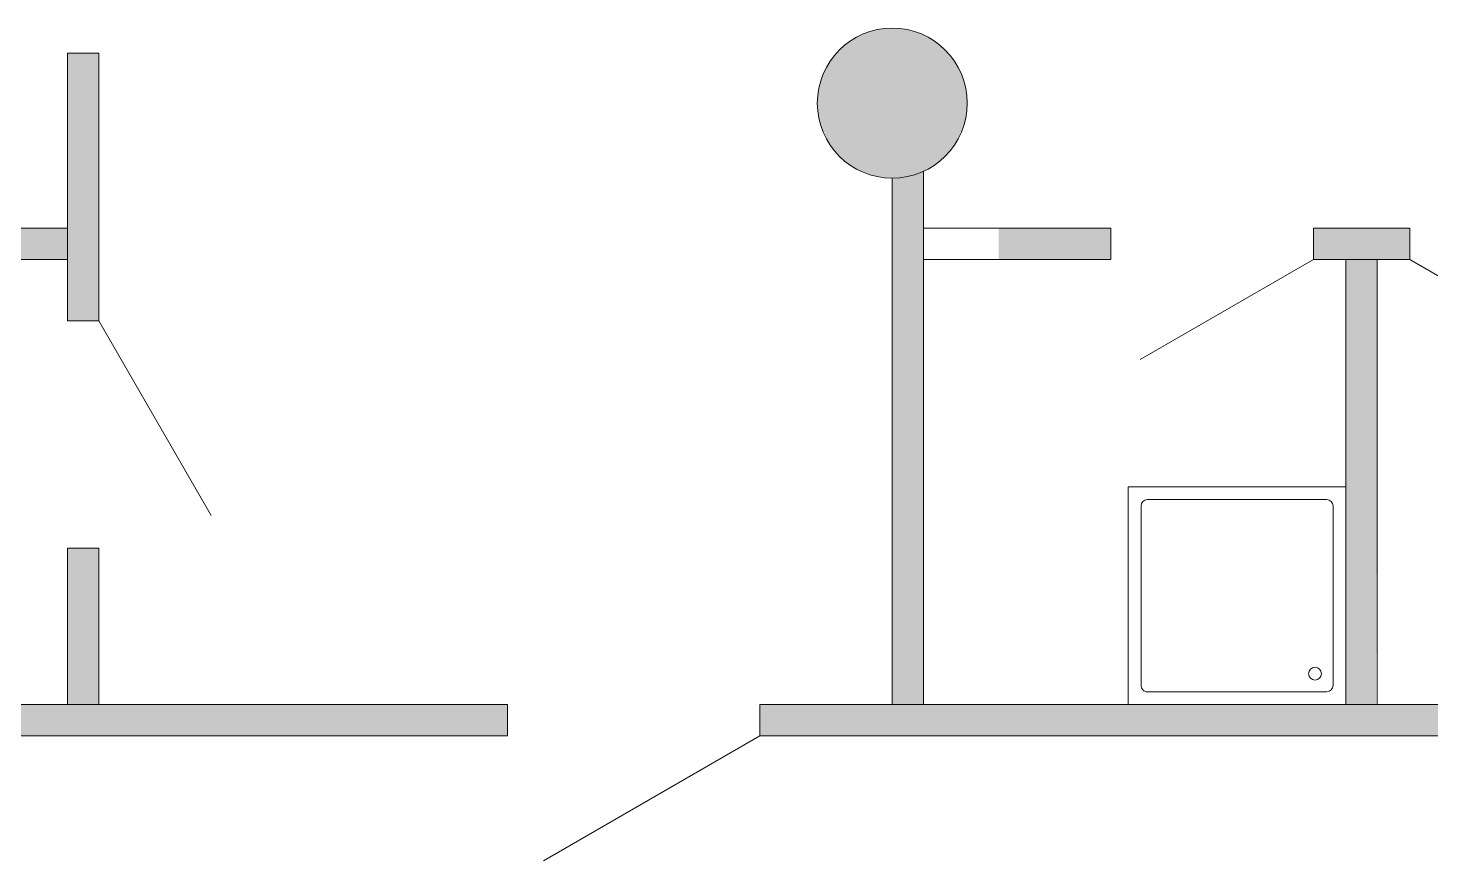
# Model space of a CAD drawing. Header units: millimetres. Extents: x 72919 to 485785, y -53256 to 338519.
# Drawn here: x 264278 to 269890, y 80645 to 83975 of the extents above; entities that cross this region are included whole.
import ezdxf

# ---------------------------------------------------------------- set-up
doc = ezdxf.new("R2010")
doc.units = ezdxf.units.MM
doc.linetypes.add('CONTI', pattern=[0])
for name, color, linetype, lineweight in [('door', 177, 'Continuous', 9), ('equipments', 137, 'CONTI', 20), ('wall', 5, 'Continuous', 40)]:
    doc.layers.add(name, color=color, linetype=linetype, lineweight=lineweight)

# ---------------------------------------------------------------- blocks, each defined once
blk = doc.blocks.new('цукенгш')
at = {"layer": 'equipments'}
for p, q in [((-371295.5, -1780226.2), (-371888.4, -1780226.2)), ((-371909.6, -1780247.4), (-371909.6, -1780840.3)), ((-371274.3, -1780840.3), (-371274.3, -1780247.4)), ((-371888.4, -1780861.5), (-371295.5, -1780861.5))]:
    blk.add_line(p, q, dxfattribs=at)
blk.add_lwpolyline([(-371951.9, -1780183.8), (-371951.9, -1780903.8), (-371231.9, -1780903.8), (-371231.9, -1780183.8)], close=True, dxfattribs=at)
blk.add_circle((-371334.2, -1780801.6), 21.2, dxfattribs=at)
for centre, start, end in [((-371888.4, -1780247.4), 90.0001, 180.0001), ((-371295.5, -1780247.4), 0.0001, 90.0001), ((-371888.4, -1780840.3), 180.0001, 270.0001), ((-371295.5, -1780840.3), 270.0001, 0.0001)]:
    blk.add_arc(centre, 21.2, start, end, dxfattribs=at)

msp = doc.modelspace()

# ---------------------------------------------------------------- hatches: boundary and pattern name
at = {"ltscale": 500, "true_color": 0x000000}
h = msp.add_hatch(color=18, dxfattribs=at)
h.dxf.hatch_style = 1
edge = h.paths.add_edge_path()
edge.add_arc((267735.43379, 83674.99944), 300, 0, 360)
h = msp.add_hatch(color=18, dxfattribs=at)
h.dxf.hatch_style = 1
h.paths.add_polyline_path([(264560.43379, 83874.99944), (264435.43379, 83874.99944), (264435.43379, 83674.99944), (264560.43379, 83674.99944)])
at = {"layer": 'wall', "lineweight": 18, "ltscale": 0.007407, "true_color": 0x000000}
h = msp.add_hatch(color=18, dxfattribs=at)
h.dxf.hatch_style = 1
h.paths.add_polyline_path([(264560.43379, 83674.99944), (264435.43379, 83674.99944), (264435.43379, 82804.99944), (264560.43379, 82804.99944)])
h.paths.add_polyline_path([(264435.43379, 83174.99944), (260460.43379, 83174.99944), (260460.43379, 83049.99944), (264435.43379, 83049.99944)])
h.paths.add_polyline_path([(264560.43379, 81894.99944), (264435.43379, 81894.99944), (264435.43379, 81269.99944), (264560.43379, 81269.99944)])
h.paths.add_polyline_path([(266195.43379, 81269.99944), (263869.48508, 81269.99944), (263976.5651, 81144.99944), (266195.43379, 81144.99944)])
h.paths.add_polyline_path([(263869.48508, 81269.99944), (260460.43379, 81269.99944), (260460.43379, 81144.99944), (263976.5651, 81144.99944)])
h.paths.add_polyline_path([(260160.43379, 83174.99944), (260085.43379, 83174.99944), (260085.43379, 83049.99944), (260160.43143, 83049.99944)])
h.paths.add_polyline_path([(260085.43379, 83174.99944), (260010.43379, 83174.99944), (260010.43143, 83049.99944), (260085.43379, 83049.99944)])
h.paths.add_polyline_path([(259710.43379, 83174.99944), (259645.43379, 83174.99944), (259645.43379, 83049.99944), (259710.43143, 83049.99944)])
h = msp.add_hatch(color=18, dxfattribs=at)
h.dxf.hatch_style = 1
h.paths.add_polyline_path([(269805.43379, 83174.99944), (269420.43379, 83174.99944), (269420.43379, 83049.99944), (269550.43379, 83049.99944), (269550.43379, 81269.99944), (269670.43379, 81269.99944), (269677.93379, 83049.99944), (269805.43379, 83049.99944)])
h.paths.add_polyline_path([(268610.43379, 83174.99944), (268160.43379, 83174.99944), (268160.43142, 83049.99944), (268610.43379, 83049.99944)])
edge = h.paths.add_edge_path()
edge.add_line((267860.43379, 83050.06778), (267860.43142, 83050.06778))
edge.add_line((267860.43142, 83050.06778), (267860.43379, 83174.99944))
edge.add_line((267860.43379, 83174.99944), (267860.43379, 83402.28164))
edge.add_arc((267735.43379, 83674.99944), 300, 270, 294.62431835, ccw=False)
edge.add_line((267735.43379, 83374.99944), (267735.43379, 81269.99946))
edge.add_line((267735.43379, 81269.99946), (267860.43379, 81269.99946))
edge.add_line((267860.43379, 81269.99946), (267860.43379, 83050.06778))
h.paths.add_polyline_path([(271015.43379, 83174.99944), (270715.43379, 83174.99944), (270715.43379, 83049.99944), (271015.43142, 83049.99944)])
h.paths.add_polyline_path([(275385.43379, 83174.99944), (271015.43379, 83174.99944), (271015.43142, 83049.99944), (275385.43379, 83049.99944)])
h = msp.add_hatch(color=18, dxfattribs=at)
h.dxf.hatch_style = 1
h.paths.add_polyline_path([(275395.47555, 81269.99944), (275358.36768, 81270.00063), (275483.36768, 81269.99826)])
h.paths.add_polyline_path([(275385.43379, 81269.99944), (273860.43379, 81269.99944), (273860.43142, 81144.99944), (275385.43379, 81144.99944)])
h.paths.add_polyline_path([(275385.43373, 81255.29418), (275385.43379, 81269.99944), (275385.43379, 81144.99944), (275385.43373, 81130.29418)])
h.paths.add_polyline_path([(273860.43379, 81269.99944), (268450.21887, 81269.99944), (268464.90835, 81144.99944), (273860.43142, 81144.99944)])
h.paths.add_polyline_path([(268450.21887, 81269.99944), (267735.43379, 81269.99944), (267735.43379, 81144.99944), (268464.90835, 81144.99944)])
h.paths.add_polyline_path([(267735.43379, 81269.99944), (267205.43379, 81269.99944), (267205.43379, 81144.99944), (267735.43379, 81144.99944)])

# ---------------------------------------------------------------- linework, layer by layer
at = {"layer": 'door', "linetype": 'ByBlock', "ltscale": 100}
for p, q in [((269420.43379, 83049.99944), (268727.61346, 82649.99944)), ((269805.43379, 83049.99944), (270584.85665, 82599.99944)), ((264560.43379, 82804.99944), (265010.43379, 82025.57658)), ((267205.43379, 81144.99944), (266339.40838, 80644.99944))]:
    msp.add_line(p, q, dxfattribs=at)
at = {"layer": 'wall', "color": 18, "lineweight": 18, "ltscale": 0.007407, "true_color": 0x000000}
for p, q in [((264435.43379, 83874.99944), (264435.43379, 82804.99944)), ((264435.43379, 83874.99944), (264560.43379, 83874.99944)), ((264560.43379, 83874.99944), (264560.43379, 82804.99944)), ((267860.43379, 83402.28164), (267860.43379, 81269.99944)), ((267735.43379, 83374.99944), (267735.43379, 81269.99944)), ((259645.43379, 83174.99944), (264435.43379, 83174.99944)), ((267860.43379, 83174.99944), (268610.43379, 83174.99944)), ((268610.43379, 83174.99944), (268610.43379, 83049.99944)), ((269420.43379, 83174.99944), (269805.43379, 83174.99944)), ((269420.43379, 83174.99944), (269420.43379, 83049.99944)), ((269805.43379, 83049.99944), (269805.43379, 83174.99944)), ((259645.43379, 83049.99944), (264435.43379, 83049.99944)), ((267860.43379, 83049.99944), (268610.43379, 83049.99944)), ((269420.43379, 83049.99944), (269805.43379, 83049.99944)), ((269550.43379, 81269.99944), (269550.43379, 83049.99944)), ((269675.43379, 81269.99944), (269675.43379, 83049.99944)), ((264435.43379, 82804.99944), (264560.43379, 82804.99944)), ((264435.43379, 81894.99944), (264435.43379, 81269.99944)), ((264435.43379, 81894.99944), (264560.43379, 81894.99944)), ((264560.43379, 81894.99944), (264560.43379, 81269.99944)), ((266195.43379, 81269.99944), (256105.43379, 81269.99944)), ((266195.43379, 81269.99944), (266195.43379, 81144.99944)), ((267205.43379, 81269.99944), (267205.43379, 81144.99944)), ((275385.43379, 81269.99944), (267205.43379, 81269.99944)), ((266195.43379, 81144.99944), (256105.43379, 81144.99944)), ((275385.43373, 81144.99944), (267205.43379, 81144.99944))]:
    msp.add_line(p, q, dxfattribs=at)
msp.add_circle((267735.43379, 83674.99944), 300, dxfattribs=at)

# ---------------------------------------------------------------- block references
at = {"layer": 'equipments', "xscale": 1.21, "yscale": 1.21, "zscale": 1.21}
msp.add_blockref('цукенгш', (718741.08701, 2236163.6494), dxfattribs=at)

doc.saveas('drawing.dxf')
